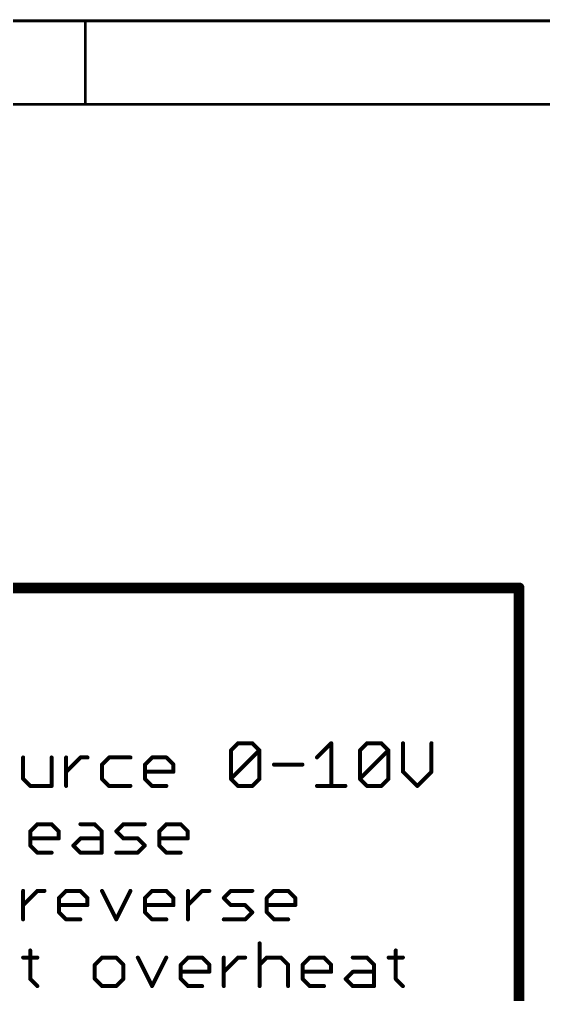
# Model space of a CAD drawing. Extents: x 0 to 387, y 0 to 260.
# Drawn here: x 334.04 to 353.99, y 223.28 to 260.4 of the extents above; entities that cross this region are included whole.
import ezdxf

# ---------------------------------------------------------------- set-up
doc = ezdxf.new("R2010")
doc.units = 0
doc.layers.add('91', color=94, linetype='CONTINUOUS')
doc.layers.add('94', color=14, linetype='CONTINUOUS')

msp = doc.modelspace()

# ---------------------------------------------------------------- linework, layer by layer
at = {"layer": '91', "const_width": 0.4064}
for points in [[(294.64, 238.76), (353.06, 238.76)], [(353.06, 238.76), (353.06, 190.5)]]:
    msp.add_lwpolyline(points, dxfattribs=at)
at = {"layer": '91', "const_width": 0.2032}
for points in [[(353.1616, 238.76, 1), (352.9584, 238.76)], [(353.06, 238.6584, 1), (353.06, 238.8616)]]:
    msp.add_lwpolyline(points, format="xyb", dxfattribs=at)
at = {"layer": '94'}
for points, const_width in [([(336.55, 260.35), (288.925, 260.35)], 0.1016), ([(387.35, 260.35), (336.55, 260.35)], 0.1016), ([(336.55, 260.35), (336.55, 257.175)], 0.1016), ([(336.55, 257.175), (288.925, 257.175)], 0.1016), ([(384.175, 257.175), (336.55, 257.175)], 0.1016), ([(342.0894, 232.572), (342.3606, 232.8432)], 0.1524), ([(342.3606, 232.8432), (342.9029, 232.8432)], 0.1524), ([(342.9029, 232.8432), (343.1741, 232.572)], 0.1524), ([(345.3637, 232.3009), (345.906, 232.8432)], 0.1524), ([(345.906, 232.8432), (345.906, 231.2162)], 0.1524), ([(347.0009, 232.572), (347.272, 232.8432)], 0.1524), ([(347.272, 232.8432), (347.8144, 232.8432)], 0.1524), ([(347.8144, 232.8432), (348.0855, 232.572)], 0.1524), ([(348.638, 232.8432), (348.638, 231.7585)], 0.1524), ([(349.7227, 231.7585), (349.7227, 232.8432)], 0.1524), ([(342.0894, 231.4874), (342.0894, 232.572)], 0.1524), ([(342.0894, 231.4874), (343.1741, 232.572)], 0.1524), ([(343.1741, 232.572), (343.1741, 231.4874)], 0.1524), ([(347.0009, 231.4874), (347.0009, 232.572)], 0.1524), ([(347.0009, 231.4874), (348.0855, 232.572)], 0.1524), ([(348.0855, 232.572), (348.0855, 231.4874)], 0.1524), ([(334.1765, 232.3009), (334.1765, 231.4874)], 0.1524), ([(335.2611, 231.2162), (335.2611, 232.3009)], 0.1524), ([(335.8136, 231.2162), (335.8136, 232.3009)], 0.1524), ([(335.8136, 231.7585), (336.356, 232.3009)], 0.1524), ([(336.356, 232.3009), (336.6271, 232.3009)], 0.1524), ([(337.4491, 232.3009), (337.1779, 232.0297)], 0.1524), ([(337.1779, 232.0297), (337.1779, 231.4874)], 0.1524), ([(338.2626, 232.3009), (337.4491, 232.3009)], 0.1524), ([(338.8151, 232.0297), (339.0863, 232.3009)], 0.1524), ([(338.8151, 231.4874), (338.8151, 232.0297)], 0.1524), ([(339.0863, 232.3009), (339.6286, 232.3009)], 0.1524), ([(339.6286, 232.3009), (339.8998, 232.0297)], 0.1524), ([(339.8998, 232.0297), (339.8998, 231.7585)], 0.1524), ([(343.7266, 232.0297), (344.8112, 232.0297)], 0.1524), ([(339.8998, 231.7585), (338.8151, 231.7585)], 0.1524), ([(348.638, 231.7585), (349.1804, 231.2162)], 0.1524), ([(349.1804, 231.2162), (349.7227, 231.7585)], 0.1524), ([(334.1765, 231.4874), (334.4476, 231.2162)], 0.1524), ([(334.4476, 231.2162), (335.2611, 231.2162)], 0.1524), ([(337.1779, 231.4874), (337.4491, 231.2162)], 0.1524), ([(337.4491, 231.2162), (338.2626, 231.2162)], 0.1524), ([(339.0863, 231.2162), (338.8151, 231.4874)], 0.1524), ([(339.6286, 231.2162), (339.0863, 231.2162)], 0.1524), ([(342.3606, 231.2162), (342.0894, 231.4874)], 0.1524), ([(342.9029, 231.2162), (342.3606, 231.2162)], 0.1524), ([(343.1741, 231.4874), (342.9029, 231.2162)], 0.1524), ([(345.3637, 231.2162), (346.4484, 231.2162)], 0.1524), ([(347.272, 231.2162), (347.0009, 231.4874)], 0.1524), ([(347.8144, 231.2162), (347.272, 231.2162)], 0.1524), ([(348.0855, 231.4874), (347.8144, 231.2162)], 0.1524), ([(334.4493, 229.4897), (334.7205, 229.7609)], 0.1524), ([(334.7205, 229.7609), (335.2628, 229.7609)], 0.1524), ([(335.2628, 229.7609), (335.534, 229.4897)], 0.1524), ([(336.3577, 229.7609), (336.9, 229.7609)], 0.1524), ([(336.9, 229.7609), (337.1712, 229.4897)], 0.1524), ([(337.7237, 229.4897), (337.9948, 229.7609)], 0.1524), ([(337.9948, 229.7609), (338.8083, 229.7609)], 0.1524), ([(339.3608, 229.4897), (339.632, 229.7609)], 0.1524), ([(339.632, 229.7609), (340.1743, 229.7609)], 0.1524), ([(340.1743, 229.7609), (340.4455, 229.4897)], 0.1524), ([(334.4493, 228.9474), (334.4493, 229.4897)], 0.1524), ([(335.534, 229.4897), (335.534, 229.2185)], 0.1524), ([(337.1712, 229.4897), (337.1712, 228.6762)], 0.1524), ([(337.9948, 229.2185), (337.7237, 229.4897)], 0.1524), ([(339.3608, 228.9474), (339.3608, 229.4897)], 0.1524), ([(340.4455, 229.4897), (340.4455, 229.2185)], 0.1524), ([(335.534, 229.2185), (334.4493, 229.2185)], 0.1524), ([(336.0865, 228.9474), (336.3577, 229.2185)], 0.1524), ([(336.3577, 229.2185), (337.1712, 229.2185)], 0.1524), ([(338.5371, 229.2185), (337.9948, 229.2185)], 0.1524), ([(338.8083, 228.9474), (338.5371, 229.2185)], 0.1524), ([(340.4455, 229.2185), (339.3608, 229.2185)], 0.1524), ([(334.7205, 228.6762), (334.4493, 228.9474)], 0.1524), ([(335.2628, 228.6762), (334.7205, 228.6762)], 0.1524), ([(336.3577, 228.6762), (336.0865, 228.9474)], 0.1524), ([(337.1712, 228.6762), (336.3577, 228.6762)], 0.1524), ([(337.7237, 228.6762), (338.5371, 228.6762)], 0.1524), ([(338.5371, 228.6762), (338.8083, 228.9474)], 0.1524), ([(339.632, 228.6762), (339.3608, 228.9474)], 0.1524), ([(340.1743, 228.6762), (339.632, 228.6762)], 0.1524), ([(334.1765, 226.1362), (334.1765, 227.2209)], 0.1524), ([(334.1765, 226.6785), (334.7188, 227.2209)], 0.1524), ([(334.7188, 227.2209), (334.99, 227.2209)], 0.1524), ([(335.5408, 226.9497), (335.8119, 227.2209)], 0.1524), ([(335.8119, 227.2209), (336.3543, 227.2209)], 0.1524), ([(336.3543, 227.2209), (336.6254, 226.9497)], 0.1524), ([(337.1779, 227.2209), (337.7203, 226.1362)], 0.1524), ([(337.7203, 226.1362), (338.2626, 227.2209)], 0.1524), ([(338.8151, 226.9497), (339.0863, 227.2209)], 0.1524), ([(339.0863, 227.2209), (339.6286, 227.2209)], 0.1524), ([(339.6286, 227.2209), (339.8998, 226.9497)], 0.1524), ([(340.4522, 226.1362), (340.4522, 227.2209)], 0.1524), ([(340.4522, 226.6785), (340.9946, 227.2209)], 0.1524), ([(340.9946, 227.2209), (341.2657, 227.2209)], 0.1524), ([(341.8165, 226.9497), (342.0877, 227.2209)], 0.1524), ([(342.0877, 227.2209), (342.9012, 227.2209)], 0.1524), ([(343.4537, 226.9497), (343.7249, 227.2209)], 0.1524), ([(343.7249, 227.2209), (344.2672, 227.2209)], 0.1524), ([(344.2672, 227.2209), (344.5384, 226.9497)], 0.1524), ([(335.5408, 226.4074), (335.5408, 226.9497)], 0.1524), ([(336.6254, 226.9497), (336.6254, 226.6785)], 0.1524), ([(338.8151, 226.4074), (338.8151, 226.9497)], 0.1524), ([(339.8998, 226.9497), (339.8998, 226.6785)], 0.1524), ([(342.0877, 226.6785), (341.8165, 226.9497)], 0.1524), ([(343.4537, 226.4074), (343.4537, 226.9497)], 0.1524), ([(344.5384, 226.9497), (344.5384, 226.6785)], 0.1524), ([(336.6254, 226.6785), (335.5408, 226.6785)], 0.1524), ([(335.8119, 226.1362), (335.5408, 226.4074)], 0.1524), ([(339.8998, 226.6785), (338.8151, 226.6785)], 0.1524), ([(339.0863, 226.1362), (338.8151, 226.4074)], 0.1524), ([(342.63, 226.6785), (342.0877, 226.6785)], 0.1524), ([(342.9012, 226.4074), (342.63, 226.6785)], 0.1524), ([(342.63, 226.1362), (342.9012, 226.4074)], 0.1524), ([(344.5384, 226.6785), (343.4537, 226.6785)], 0.1524), ([(343.7249, 226.1362), (343.4537, 226.4074)], 0.1524), ([(336.3543, 226.1362), (335.8119, 226.1362)], 0.1524), ([(339.6286, 226.1362), (339.0863, 226.1362)], 0.1524), ([(341.8165, 226.1362), (342.63, 226.1362)], 0.1524), ([(344.2672, 226.1362), (343.7249, 226.1362)], 0.1524), ([(334.4476, 224.952), (334.4476, 223.8674)], 0.1524), ([(343.1808, 225.2232), (343.1808, 223.5962)], 0.1524), ([(348.3635, 224.952), (348.3635, 223.8674)], 0.1524), ([(334.1765, 224.6809), (334.7188, 224.6809)], 0.1524), ([(337.1762, 224.6809), (336.9051, 224.4097)], 0.1524), ([(337.7186, 224.6809), (337.1762, 224.6809)], 0.1524), ([(337.9897, 224.4097), (337.7186, 224.6809)], 0.1524), ([(338.5422, 224.6809), (339.0846, 223.5962)], 0.1524), ([(339.0846, 223.5962), (339.6269, 224.6809)], 0.1524), ([(340.1794, 224.4097), (340.4506, 224.6809)], 0.1524), ([(340.4506, 224.6809), (340.9929, 224.6809)], 0.1524), ([(340.9929, 224.6809), (341.264, 224.4097)], 0.1524), ([(341.8165, 223.5962), (341.8165, 224.6809)], 0.1524), ([(341.8165, 224.1385), (342.3589, 224.6809)], 0.1524), ([(342.3589, 224.6809), (342.63, 224.6809)], 0.1524), ([(343.1808, 224.4097), (343.452, 224.6809)], 0.1524), ([(343.452, 224.6809), (343.9943, 224.6809)], 0.1524), ([(343.9943, 224.6809), (344.2655, 224.4097)], 0.1524), ([(344.818, 224.4097), (345.0892, 224.6809)], 0.1524), ([(345.0892, 224.6809), (345.6315, 224.6809)], 0.1524), ([(345.6315, 224.6809), (345.9027, 224.4097)], 0.1524), ([(346.7263, 224.6809), (347.2686, 224.6809)], 0.1524), ([(347.2686, 224.6809), (347.5398, 224.4097)], 0.1524), ([(348.0923, 224.6809), (348.6346, 224.6809)], 0.1524), ([(336.9051, 224.4097), (336.9051, 223.8674)], 0.1524), ([(337.9897, 223.8674), (337.9897, 224.4097)], 0.1524), ([(340.1794, 223.8674), (340.1794, 224.4097)], 0.1524), ([(341.264, 224.4097), (341.264, 224.1385)], 0.1524), ([(344.2655, 224.4097), (344.2655, 223.5962)], 0.1524), ([(344.818, 223.8674), (344.818, 224.4097)], 0.1524), ([(345.9027, 224.4097), (345.9027, 224.1385)], 0.1524), ([(347.5398, 224.4097), (347.5398, 223.5962)], 0.1524), ([(334.4476, 223.8674), (334.7188, 223.5962)], 0.1524), ([(336.9051, 223.8674), (337.1762, 223.5962)], 0.1524), ([(337.7186, 223.5962), (337.9897, 223.8674)], 0.1524), ([(341.264, 224.1385), (340.1794, 224.1385)], 0.1524), ([(340.4506, 223.5962), (340.1794, 223.8674)], 0.1524), ([(345.9027, 224.1385), (344.818, 224.1385)], 0.1524), ([(345.0892, 223.5962), (344.818, 223.8674)], 0.1524), ([(346.4552, 223.8674), (346.7263, 224.1385)], 0.1524), ([(346.7263, 223.5962), (346.4552, 223.8674)], 0.1524), ([(346.7263, 224.1385), (347.5398, 224.1385)], 0.1524), ([(348.3635, 223.8674), (348.6346, 223.5962)], 0.1524), ([(337.1762, 223.5962), (337.7186, 223.5962)], 0.1524), ([(340.9929, 223.5962), (340.4506, 223.5962)], 0.1524), ([(345.6315, 223.5962), (345.0892, 223.5962)], 0.1524), ([(347.5398, 223.5962), (346.7263, 223.5962)], 0.1524)]:
    msp.add_lwpolyline(points, dxfattribs=dict(at, const_width=const_width))
for points, const_width in [([(336.55, 260.3754, 1), (336.55, 260.3246)], 0.0508), ([(336.5754, 260.35, 1), (336.5246, 260.35)], 0.0508), ([(336.55, 260.3246, 1), (336.55, 260.3754)], 0.0508), ([(336.55, 257.2004, 1), (336.55, 257.1496)], 0.0508), ([(336.5246, 257.175, 1), (336.5754, 257.175)], 0.0508), ([(336.55, 257.1496, 1), (336.55, 257.2004)], 0.0508), ([(342.3606, 232.8813, 1), (342.3606, 232.8051)], 0.0762), ([(342.3875, 232.8162, 1), (342.3336, 232.8701)], 0.0762), ([(342.9298, 232.8701, 1), (342.876, 232.8162)], 0.0762), ([(342.9029, 232.8051, 1), (342.9029, 232.8813)], 0.0762), ([(345.9441, 232.8432, 1), (345.8679, 232.8432)], 0.0762), ([(345.933, 232.8162, 1), (345.8791, 232.8701)], 0.0762), ([(347.272, 232.8813, 1), (347.272, 232.8051)], 0.0762), ([(347.299, 232.8162, 1), (347.2451, 232.8701)], 0.0762), ([(347.8413, 232.8701, 1), (347.7874, 232.8162)], 0.0762), ([(347.8144, 232.8051, 1), (347.8144, 232.8813)], 0.0762), ([(348.6761, 232.8432, 1), (348.5999, 232.8432)], 0.0762), ([(349.7608, 232.8432, 1), (349.6846, 232.8432)], 0.0762), ([(342.1275, 232.572, 1), (342.0513, 232.572)], 0.0762), ([(342.0625, 232.599, 1), (342.1163, 232.5451)], 0.0762), ([(343.2122, 232.572, 1), (343.136, 232.572)], 0.0762), ([(343.201, 232.5451, 1), (343.1471, 232.599)], 0.0762), ([(343.1471, 232.5451, 1), (343.201, 232.599)], 0.0762), ([(346.9739, 232.599, 1), (347.0278, 232.5451)], 0.0762), ([(347.039, 232.572, 1), (346.9628, 232.572)], 0.0762), ([(348.1236, 232.572, 1), (348.0474, 232.572)], 0.0762), ([(348.1125, 232.5451, 1), (348.0586, 232.599)], 0.0762), ([(348.0586, 232.5451, 1), (348.1125, 232.599)], 0.0762), ([(334.2146, 232.3009, 1), (334.1384, 232.3009)], 0.0762), ([(335.2992, 232.3009, 1), (335.223, 232.3009)], 0.0762), ([(335.8517, 232.3009, 1), (335.7755, 232.3009)], 0.0762), ([(336.356, 232.339, 1), (336.356, 232.2628)], 0.0762), ([(336.3829, 232.2739, 1), (336.329, 232.3278)], 0.0762), ([(336.6271, 232.2628, 1), (336.6271, 232.339)], 0.0762), ([(337.216, 232.0297, 1), (337.1398, 232.0297)], 0.0762), ([(337.151, 232.0566, 1), (337.2049, 232.0028)], 0.0762), ([(337.4491, 232.339, 1), (337.4491, 232.2628)], 0.0762), ([(337.476, 232.2739, 1), (337.4222, 232.3278)], 0.0762), ([(338.2626, 232.2628, 1), (338.2626, 232.339)], 0.0762), ([(338.8532, 232.0297, 1), (338.777, 232.0297)], 0.0762), ([(338.7881, 232.0566, 1), (338.842, 232.0028)], 0.0762), ([(339.0863, 232.339, 1), (339.0863, 232.2628)], 0.0762), ([(339.1132, 232.2739, 1), (339.0593, 232.3278)], 0.0762), ([(339.6555, 232.3278, 1), (339.6016, 232.2739)], 0.0762), ([(339.6286, 232.2628, 1), (339.6286, 232.339)], 0.0762), ([(339.9379, 232.0297, 1), (339.8617, 232.0297)], 0.0762), ([(339.8728, 232.0028, 1), (339.9267, 232.0566)], 0.0762), ([(343.7266, 232.0678, 1), (343.7266, 231.9916)], 0.0762), ([(344.8112, 231.9916, 1), (344.8112, 232.0678)], 0.0762), ([(345.3368, 232.3278, 1), (345.3907, 232.2739)], 0.0762), ([(335.7867, 231.7855, 1), (335.8406, 231.7316)], 0.0762), ([(338.8151, 231.7966, 1), (338.8151, 231.7204)], 0.0762), ([(339.8617, 231.7585, 1), (339.9379, 231.7585)], 0.0762), ([(339.8998, 231.7204, 1), (339.8998, 231.7966)], 0.0762), ([(348.665, 231.7855, 1), (348.6111, 231.7316)], 0.0762), ([(348.5999, 231.7585, 1), (348.6761, 231.7585)], 0.0762), ([(349.6846, 231.7585, 1), (349.7608, 231.7585)], 0.0762), ([(349.7496, 231.7316, 1), (349.6957, 231.7855)], 0.0762), ([(334.2034, 231.5143, 1), (334.1495, 231.4604)], 0.0762), ([(334.1384, 231.4874, 1), (334.2146, 231.4874)], 0.0762), ([(334.4476, 231.2543, 1), (334.4476, 231.1781)], 0.0762), ([(335.2611, 231.1781, 1), (335.2611, 231.2543)], 0.0762), ([(337.2049, 231.5143, 1), (337.151, 231.4604)], 0.0762), ([(337.1398, 231.4874, 1), (337.216, 231.4874)], 0.0762), ([(337.4491, 231.2543, 1), (337.4491, 231.1781)], 0.0762), ([(338.2626, 231.1781, 1), (338.2626, 231.2543)], 0.0762), ([(338.842, 231.5143, 1), (338.7881, 231.4604)], 0.0762), ([(338.777, 231.4874, 1), (338.8532, 231.4874)], 0.0762), ([(339.0863, 231.2543, 1), (339.0863, 231.1781)], 0.0762), ([(339.6286, 231.1781, 1), (339.6286, 231.2543)], 0.0762), ([(342.1163, 231.5143, 1), (342.0625, 231.4604)], 0.0762), ([(342.0625, 231.5143, 1), (342.1163, 231.4604)], 0.0762), ([(342.0513, 231.4874, 1), (342.1275, 231.4874)], 0.0762), ([(342.3606, 231.2543, 1), (342.3606, 231.1781)], 0.0762), ([(342.9029, 231.1781, 1), (342.9029, 231.2543)], 0.0762), ([(343.136, 231.4874, 1), (343.2122, 231.4874)], 0.0762), ([(343.201, 231.4604, 1), (343.1471, 231.5143)], 0.0762), ([(345.3637, 231.2543, 1), (345.3637, 231.1781)], 0.0762), ([(346.4484, 231.1781, 1), (346.4484, 231.2543)], 0.0762), ([(347.0278, 231.5143, 1), (346.9739, 231.4604)], 0.0762), ([(346.9739, 231.5143, 1), (347.0278, 231.4604)], 0.0762), ([(346.9628, 231.4874, 1), (347.039, 231.4874)], 0.0762), ([(347.272, 231.2543, 1), (347.272, 231.1781)], 0.0762), ([(347.8144, 231.1781, 1), (347.8144, 231.2543)], 0.0762), ([(348.0474, 231.4874, 1), (348.1236, 231.4874)], 0.0762), ([(348.1125, 231.4604, 1), (348.0586, 231.5143)], 0.0762), ([(334.4207, 231.1893, 1), (334.4746, 231.2431)], 0.0762), ([(335.223, 231.2162, 1), (335.2992, 231.2162)], 0.0762), ([(335.7755, 231.2162, 1), (335.8517, 231.2162)], 0.0762), ([(337.4222, 231.1893, 1), (337.476, 231.2431)], 0.0762), ([(339.0593, 231.1893, 1), (339.1132, 231.2431)], 0.0762), ([(342.3336, 231.1893, 1), (342.3875, 231.2431)], 0.0762), ([(342.876, 231.2431, 1), (342.9298, 231.1893)], 0.0762), ([(345.8679, 231.2162, 1), (345.9441, 231.2162)], 0.0762), ([(347.2451, 231.1893, 1), (347.299, 231.2431)], 0.0762), ([(347.7874, 231.2431, 1), (347.8413, 231.1893)], 0.0762), ([(349.1534, 231.2431, 1), (349.2073, 231.1893)], 0.0762), ([(349.1534, 231.1893, 1), (349.2073, 231.2431)], 0.0762), ([(334.7205, 229.799, 1), (334.7205, 229.7228)], 0.0762), ([(334.7474, 229.7339, 1), (334.6936, 229.7878)], 0.0762), ([(335.2898, 229.7878, 1), (335.2359, 229.7339)], 0.0762), ([(335.2628, 229.7228, 1), (335.2628, 229.799)], 0.0762), ([(336.3577, 229.799, 1), (336.3577, 229.7228)], 0.0762), ([(336.9269, 229.7878, 1), (336.873, 229.7339)], 0.0762), ([(336.9, 229.7228, 1), (336.9, 229.799)], 0.0762), ([(337.9948, 229.799, 1), (337.9948, 229.7228)], 0.0762), ([(338.0218, 229.7339, 1), (337.9679, 229.7878)], 0.0762), ([(338.8083, 229.7228, 1), (338.8083, 229.799)], 0.0762), ([(339.632, 229.799, 1), (339.632, 229.7228)], 0.0762), ([(339.6589, 229.7339, 1), (339.605, 229.7878)], 0.0762), ([(340.2012, 229.7878, 1), (340.1474, 229.7339)], 0.0762), ([(340.1743, 229.7228, 1), (340.1743, 229.799)], 0.0762), ([(334.4874, 229.4897, 1), (334.4112, 229.4897)], 0.0762), ([(334.4224, 229.5166, 1), (334.4763, 229.4628)], 0.0762), ([(335.5721, 229.4897, 1), (335.4959, 229.4897)], 0.0762), ([(335.5071, 229.4628, 1), (335.5609, 229.5166)], 0.0762), ([(337.2093, 229.4897, 1), (337.1331, 229.4897)], 0.0762), ([(337.1442, 229.4628, 1), (337.1981, 229.5166)], 0.0762), ([(337.7506, 229.5166, 1), (337.6967, 229.4628)], 0.0762), ([(337.6967, 229.5166, 1), (337.7506, 229.4628)], 0.0762), ([(339.3989, 229.4897, 1), (339.3227, 229.4897)], 0.0762), ([(339.3339, 229.5166, 1), (339.3878, 229.4628)], 0.0762), ([(340.4836, 229.4897, 1), (340.4074, 229.4897)], 0.0762), ([(340.4185, 229.4628, 1), (340.4724, 229.5166)], 0.0762), ([(334.4493, 229.2566, 1), (334.4493, 229.1804)], 0.0762), ([(335.4959, 229.2185, 1), (335.5721, 229.2185)], 0.0762), ([(335.534, 229.1804, 1), (335.534, 229.2566)], 0.0762), ([(336.3577, 229.2566, 1), (336.3577, 229.1804)], 0.0762), ([(336.3846, 229.1916, 1), (336.3307, 229.2455)], 0.0762), ([(337.1712, 229.1804, 1), (337.1712, 229.2566)], 0.0762), ([(337.9948, 229.2566, 1), (337.9948, 229.1804)], 0.0762), ([(337.9679, 229.1916, 1), (338.0218, 229.2455)], 0.0762), ([(338.5641, 229.2455, 1), (338.5102, 229.1916)], 0.0762), ([(338.5371, 229.1804, 1), (338.5371, 229.2566)], 0.0762), ([(339.3608, 229.2566, 1), (339.3608, 229.1804)], 0.0762), ([(340.4074, 229.2185, 1), (340.4836, 229.2185)], 0.0762), ([(340.4455, 229.1804, 1), (340.4455, 229.2566)], 0.0762), ([(334.4763, 228.9743, 1), (334.4224, 228.9204)], 0.0762), ([(334.4112, 228.9474, 1), (334.4874, 228.9474)], 0.0762), ([(334.7205, 228.7143, 1), (334.7205, 228.6381)], 0.0762), ([(334.6936, 228.6493, 1), (334.7474, 228.7031)], 0.0762), ([(335.2628, 228.6381, 1), (335.2628, 228.7143)], 0.0762), ([(336.1134, 228.9743, 1), (336.0596, 228.9204)], 0.0762), ([(336.0596, 228.9743, 1), (336.1134, 228.9204)], 0.0762), ([(336.3577, 228.7143, 1), (336.3577, 228.6381)], 0.0762), ([(336.3307, 228.6493, 1), (336.3846, 228.7031)], 0.0762), ([(337.1331, 228.6762, 1), (337.2093, 228.6762)], 0.0762), ([(337.1712, 228.6381, 1), (337.1712, 228.7143)], 0.0762), ([(337.7237, 228.7143, 1), (337.7237, 228.6381)], 0.0762), ([(338.5102, 228.7031, 1), (338.5641, 228.6493)], 0.0762), ([(338.5371, 228.6381, 1), (338.5371, 228.7143)], 0.0762), ([(338.8353, 228.9204, 1), (338.7814, 228.9743)], 0.0762), ([(338.7814, 228.9204, 1), (338.8353, 228.9743)], 0.0762), ([(339.3878, 228.9743, 1), (339.3339, 228.9204)], 0.0762), ([(339.3227, 228.9474, 1), (339.3989, 228.9474)], 0.0762), ([(339.632, 228.7143, 1), (339.632, 228.6381)], 0.0762), ([(339.605, 228.6493, 1), (339.6589, 228.7031)], 0.0762), ([(340.1743, 228.6381, 1), (340.1743, 228.7143)], 0.0762), ([(334.2146, 227.2209, 1), (334.1384, 227.2209)], 0.0762), ([(334.7188, 227.259, 1), (334.7188, 227.1828)], 0.0762), ([(334.7458, 227.1939, 1), (334.6919, 227.2478)], 0.0762), ([(334.99, 227.1828, 1), (334.99, 227.259)], 0.0762), ([(335.8119, 227.259, 1), (335.8119, 227.1828)], 0.0762), ([(335.8389, 227.1939, 1), (335.785, 227.2478)], 0.0762), ([(336.3812, 227.2478, 1), (336.3273, 227.1939)], 0.0762), ([(336.3543, 227.1828, 1), (336.3543, 227.259)], 0.0762), ([(337.212, 227.2379, 1), (337.1439, 227.2038)], 0.0762), ([(338.2967, 227.2038, 1), (338.2285, 227.2379)], 0.0762), ([(339.0863, 227.259, 1), (339.0863, 227.1828)], 0.0762), ([(339.1132, 227.1939, 1), (339.0593, 227.2478)], 0.0762), ([(339.6555, 227.2478, 1), (339.6016, 227.1939)], 0.0762), ([(339.6286, 227.1828, 1), (339.6286, 227.259)], 0.0762), ([(340.4903, 227.2209, 1), (340.4141, 227.2209)], 0.0762), ([(340.9946, 227.259, 1), (340.9946, 227.1828)], 0.0762), ([(341.0215, 227.1939, 1), (340.9676, 227.2478)], 0.0762), ([(341.2657, 227.1828, 1), (341.2657, 227.259)], 0.0762), ([(342.0877, 227.259, 1), (342.0877, 227.1828)], 0.0762), ([(342.1146, 227.1939, 1), (342.0608, 227.2478)], 0.0762), ([(342.9012, 227.1828, 1), (342.9012, 227.259)], 0.0762), ([(343.7249, 227.259, 1), (343.7249, 227.1828)], 0.0762), ([(343.7518, 227.1939, 1), (343.6979, 227.2478)], 0.0762), ([(344.2941, 227.2478, 1), (344.2403, 227.1939)], 0.0762), ([(344.2672, 227.1828, 1), (344.2672, 227.259)], 0.0762), ([(335.5789, 226.9497, 1), (335.5027, 226.9497)], 0.0762), ([(335.5138, 226.9766, 1), (335.5677, 226.9228)], 0.0762), ([(336.6635, 226.9497, 1), (336.5873, 226.9497)], 0.0762), ([(336.5985, 226.9228, 1), (336.6524, 226.9766)], 0.0762), ([(338.8532, 226.9497, 1), (338.777, 226.9497)], 0.0762), ([(338.7881, 226.9766, 1), (338.842, 226.9228)], 0.0762), ([(339.9379, 226.9497, 1), (339.8617, 226.9497)], 0.0762), ([(339.8728, 226.9228, 1), (339.9267, 226.9766)], 0.0762), ([(341.8435, 226.9766, 1), (341.7896, 226.9228)], 0.0762), ([(341.7896, 226.9766, 1), (341.8435, 226.9228)], 0.0762), ([(343.4918, 226.9497, 1), (343.4156, 226.9497)], 0.0762), ([(343.4268, 226.9766, 1), (343.4806, 226.9228)], 0.0762), ([(344.5765, 226.9497, 1), (344.5003, 226.9497)], 0.0762), ([(344.5114, 226.9228, 1), (344.5653, 226.9766)], 0.0762), ([(334.1495, 226.7055, 1), (334.2034, 226.6516)], 0.0762), ([(335.5677, 226.4343, 1), (335.5138, 226.3804)], 0.0762), ([(335.5408, 226.7166, 1), (335.5408, 226.6404)], 0.0762), ([(336.5873, 226.6785, 1), (336.6635, 226.6785)], 0.0762), ([(336.6254, 226.6404, 1), (336.6254, 226.7166)], 0.0762), ([(338.842, 226.4343, 1), (338.7881, 226.3804)], 0.0762), ([(338.8151, 226.7166, 1), (338.8151, 226.6404)], 0.0762), ([(339.8617, 226.6785, 1), (339.9379, 226.6785)], 0.0762), ([(339.8998, 226.6404, 1), (339.8998, 226.7166)], 0.0762), ([(340.4253, 226.7055, 1), (340.4792, 226.6516)], 0.0762), ([(342.0877, 226.7166, 1), (342.0877, 226.6404)], 0.0762), ([(342.0608, 226.6516, 1), (342.1146, 226.7055)], 0.0762), ([(342.657, 226.7055, 1), (342.6031, 226.6516)], 0.0762), ([(342.63, 226.6404, 1), (342.63, 226.7166)], 0.0762), ([(342.9281, 226.3804, 1), (342.8743, 226.4343)], 0.0762), ([(342.8743, 226.3804, 1), (342.9281, 226.4343)], 0.0762), ([(343.4537, 226.7166, 1), (343.4537, 226.6404)], 0.0762), ([(343.4806, 226.4343, 1), (343.4268, 226.3804)], 0.0762), ([(344.5003, 226.6785, 1), (344.5765, 226.6785)], 0.0762), ([(344.5384, 226.6404, 1), (344.5384, 226.7166)], 0.0762), ([(334.1384, 226.1362, 1), (334.2146, 226.1362)], 0.0762), ([(335.5027, 226.4074, 1), (335.5789, 226.4074)], 0.0762), ([(335.8119, 226.1743, 1), (335.8119, 226.0981)], 0.0762), ([(335.785, 226.1093, 1), (335.8389, 226.1631)], 0.0762), ([(336.3543, 226.0981, 1), (336.3543, 226.1743)], 0.0762), ([(337.6862, 226.1532, 1), (337.7543, 226.1192)], 0.0762), ([(337.6862, 226.1192, 1), (337.7543, 226.1532)], 0.0762), ([(338.777, 226.4074, 1), (338.8532, 226.4074)], 0.0762), ([(339.0863, 226.1743, 1), (339.0863, 226.0981)], 0.0762), ([(339.0593, 226.1093, 1), (339.1132, 226.1631)], 0.0762), ([(339.6286, 226.0981, 1), (339.6286, 226.1743)], 0.0762), ([(340.4141, 226.1362, 1), (340.4903, 226.1362)], 0.0762), ([(341.8165, 226.1743, 1), (341.8165, 226.0981)], 0.0762), ([(342.6031, 226.1631, 1), (342.657, 226.1093)], 0.0762), ([(342.63, 226.0981, 1), (342.63, 226.1743)], 0.0762), ([(343.4156, 226.4074, 1), (343.4918, 226.4074)], 0.0762), ([(343.7249, 226.1743, 1), (343.7249, 226.0981)], 0.0762), ([(343.6979, 226.1093, 1), (343.7518, 226.1631)], 0.0762), ([(344.2672, 226.0981, 1), (344.2672, 226.1743)], 0.0762), ([(334.4857, 224.952, 1), (334.4095, 224.952)], 0.0762), ([(343.2189, 225.2232, 1), (343.1427, 225.2232)], 0.0762), ([(348.4016, 224.952, 1), (348.3254, 224.952)], 0.0762), ([(334.1765, 224.719, 1), (334.1765, 224.6428)], 0.0762), ([(334.7188, 224.6428, 1), (334.7188, 224.719)], 0.0762), ([(337.1762, 224.719, 1), (337.1762, 224.6428)], 0.0762), ([(337.2032, 224.6539, 1), (337.1493, 224.7078)], 0.0762), ([(337.7455, 224.7078, 1), (337.6916, 224.6539)], 0.0762), ([(337.7186, 224.6428, 1), (337.7186, 224.719)], 0.0762), ([(338.5763, 224.6979, 1), (338.5082, 224.6638)], 0.0762), ([(339.661, 224.6638, 1), (339.5928, 224.6979)], 0.0762), ([(340.4506, 224.719, 1), (340.4506, 224.6428)], 0.0762), ([(340.4775, 224.6539, 1), (340.4236, 224.7078)], 0.0762), ([(341.0198, 224.7078, 1), (340.9659, 224.6539)], 0.0762), ([(340.9929, 224.6428, 1), (340.9929, 224.719)], 0.0762), ([(341.8546, 224.6809, 1), (341.7784, 224.6809)], 0.0762), ([(342.3589, 224.719, 1), (342.3589, 224.6428)], 0.0762), ([(342.3858, 224.6539, 1), (342.3319, 224.7078)], 0.0762), ([(342.63, 224.6428, 1), (342.63, 224.719)], 0.0762), ([(343.452, 224.719, 1), (343.452, 224.6428)], 0.0762), ([(343.4789, 224.6539, 1), (343.4251, 224.7078)], 0.0762), ([(344.0213, 224.7078, 1), (343.9674, 224.6539)], 0.0762), ([(343.9943, 224.6428, 1), (343.9943, 224.719)], 0.0762), ([(345.0892, 224.719, 1), (345.0892, 224.6428)], 0.0762), ([(345.1161, 224.6539, 1), (345.0622, 224.7078)], 0.0762), ([(345.6584, 224.7078, 1), (345.6045, 224.6539)], 0.0762), ([(345.6315, 224.6428, 1), (345.6315, 224.719)], 0.0762), ([(346.7263, 224.719, 1), (346.7263, 224.6428)], 0.0762), ([(347.2956, 224.7078, 1), (347.2417, 224.6539)], 0.0762), ([(347.2686, 224.6428, 1), (347.2686, 224.719)], 0.0762), ([(348.0923, 224.719, 1), (348.0923, 224.6428)], 0.0762), ([(348.6346, 224.6428, 1), (348.6346, 224.719)], 0.0762), ([(336.9432, 224.4097, 1), (336.867, 224.4097)], 0.0762), ([(336.8781, 224.4366, 1), (336.932, 224.3828)], 0.0762), ([(338.0278, 224.4097, 1), (337.9516, 224.4097)], 0.0762), ([(337.9628, 224.3828, 1), (338.0167, 224.4366)], 0.0762), ([(340.2175, 224.4097, 1), (340.1413, 224.4097)], 0.0762), ([(340.1524, 224.4366, 1), (340.2063, 224.3828)], 0.0762), ([(341.3021, 224.4097, 1), (341.2259, 224.4097)], 0.0762), ([(341.2371, 224.3828, 1), (341.291, 224.4366)], 0.0762), ([(343.1539, 224.4366, 1), (343.2078, 224.3828)], 0.0762), ([(344.3036, 224.4097, 1), (344.2274, 224.4097)], 0.0762), ([(344.2386, 224.3828, 1), (344.2924, 224.4366)], 0.0762), ([(344.8561, 224.4097, 1), (344.7799, 224.4097)], 0.0762), ([(344.7911, 224.4366, 1), (344.8449, 224.3828)], 0.0762), ([(345.9408, 224.4097, 1), (345.8646, 224.4097)], 0.0762), ([(345.8757, 224.3828, 1), (345.9296, 224.4366)], 0.0762), ([(347.5779, 224.4097, 1), (347.5017, 224.4097)], 0.0762), ([(347.5129, 224.3828, 1), (347.5668, 224.4366)], 0.0762), ([(334.4746, 223.8943, 1), (334.4207, 223.8404)], 0.0762), ([(334.4095, 223.8674, 1), (334.4857, 223.8674)], 0.0762), ([(336.932, 223.8943, 1), (336.8781, 223.8404)], 0.0762), ([(336.867, 223.8674, 1), (336.9432, 223.8674)], 0.0762), ([(337.9516, 223.8674, 1), (338.0278, 223.8674)], 0.0762), ([(338.0167, 223.8404, 1), (337.9628, 223.8943)], 0.0762), ([(340.2063, 223.8943, 1), (340.1524, 223.8404)], 0.0762), ([(340.1794, 224.1766, 1), (340.1794, 224.1004)], 0.0762), ([(340.1413, 223.8674, 1), (340.2175, 223.8674)], 0.0762), ([(341.2259, 224.1385, 1), (341.3021, 224.1385)], 0.0762), ([(341.264, 224.1004, 1), (341.264, 224.1766)], 0.0762), ([(341.7896, 224.1655, 1), (341.8435, 224.1116)], 0.0762), ([(344.818, 224.1766, 1), (344.818, 224.1004)], 0.0762), ([(344.8449, 223.8943, 1), (344.7911, 223.8404)], 0.0762), ([(344.7799, 223.8674, 1), (344.8561, 223.8674)], 0.0762), ([(345.8646, 224.1385, 1), (345.9408, 224.1385)], 0.0762), ([(345.9027, 224.1004, 1), (345.9027, 224.1766)], 0.0762), ([(346.4821, 223.8943, 1), (346.4282, 223.8404)], 0.0762), ([(346.4282, 223.8943, 1), (346.4821, 223.8404)], 0.0762), ([(346.7263, 224.1766, 1), (346.7263, 224.1004)], 0.0762), ([(346.7533, 224.1116, 1), (346.6994, 224.1655)], 0.0762), ([(347.5398, 224.1004, 1), (347.5398, 224.1766)], 0.0762), ([(348.3904, 223.8943, 1), (348.3365, 223.8404)], 0.0762), ([(348.3254, 223.8674, 1), (348.4016, 223.8674)], 0.0762), ([(334.6919, 223.5693, 1), (334.7457, 223.6231)], 0.0762), ([(337.1762, 223.6343, 1), (337.1762, 223.5581)], 0.0762), ([(337.1493, 223.5693, 1), (337.2032, 223.6231)], 0.0762), ([(337.6916, 223.6231, 1), (337.7455, 223.5693)], 0.0762), ([(337.7186, 223.5581, 1), (337.7186, 223.6343)], 0.0762), ([(339.0505, 223.6132, 1), (339.1186, 223.5792)], 0.0762), ([(339.0505, 223.5792, 1), (339.1186, 223.6132)], 0.0762), ([(340.4506, 223.6343, 1), (340.4506, 223.5581)], 0.0762), ([(340.4236, 223.5693, 1), (340.4775, 223.6231)], 0.0762), ([(340.9929, 223.5581, 1), (340.9929, 223.6343)], 0.0762), ([(341.7784, 223.5962, 1), (341.8546, 223.5962)], 0.0762), ([(343.1427, 223.5962, 1), (343.2189, 223.5962)], 0.0762), ([(344.2274, 223.5962, 1), (344.3036, 223.5962)], 0.0762), ([(345.0892, 223.6343, 1), (345.0892, 223.5581)], 0.0762), ([(345.0622, 223.5693, 1), (345.1161, 223.6231)], 0.0762), ([(345.6315, 223.5581, 1), (345.6315, 223.6343)], 0.0762), ([(346.7263, 223.6343, 1), (346.7263, 223.5581)], 0.0762), ([(346.6994, 223.5693, 1), (346.7533, 223.6231)], 0.0762), ([(347.5017, 223.5962, 1), (347.5779, 223.5962)], 0.0762), ([(347.5398, 223.5581, 1), (347.5398, 223.6343)], 0.0762), ([(348.6077, 223.5693, 1), (348.6616, 223.6231)], 0.0762)]:
    msp.add_lwpolyline(points, format="xyb", dxfattribs=dict(at, const_width=const_width))

doc.saveas('drawing.dxf')
